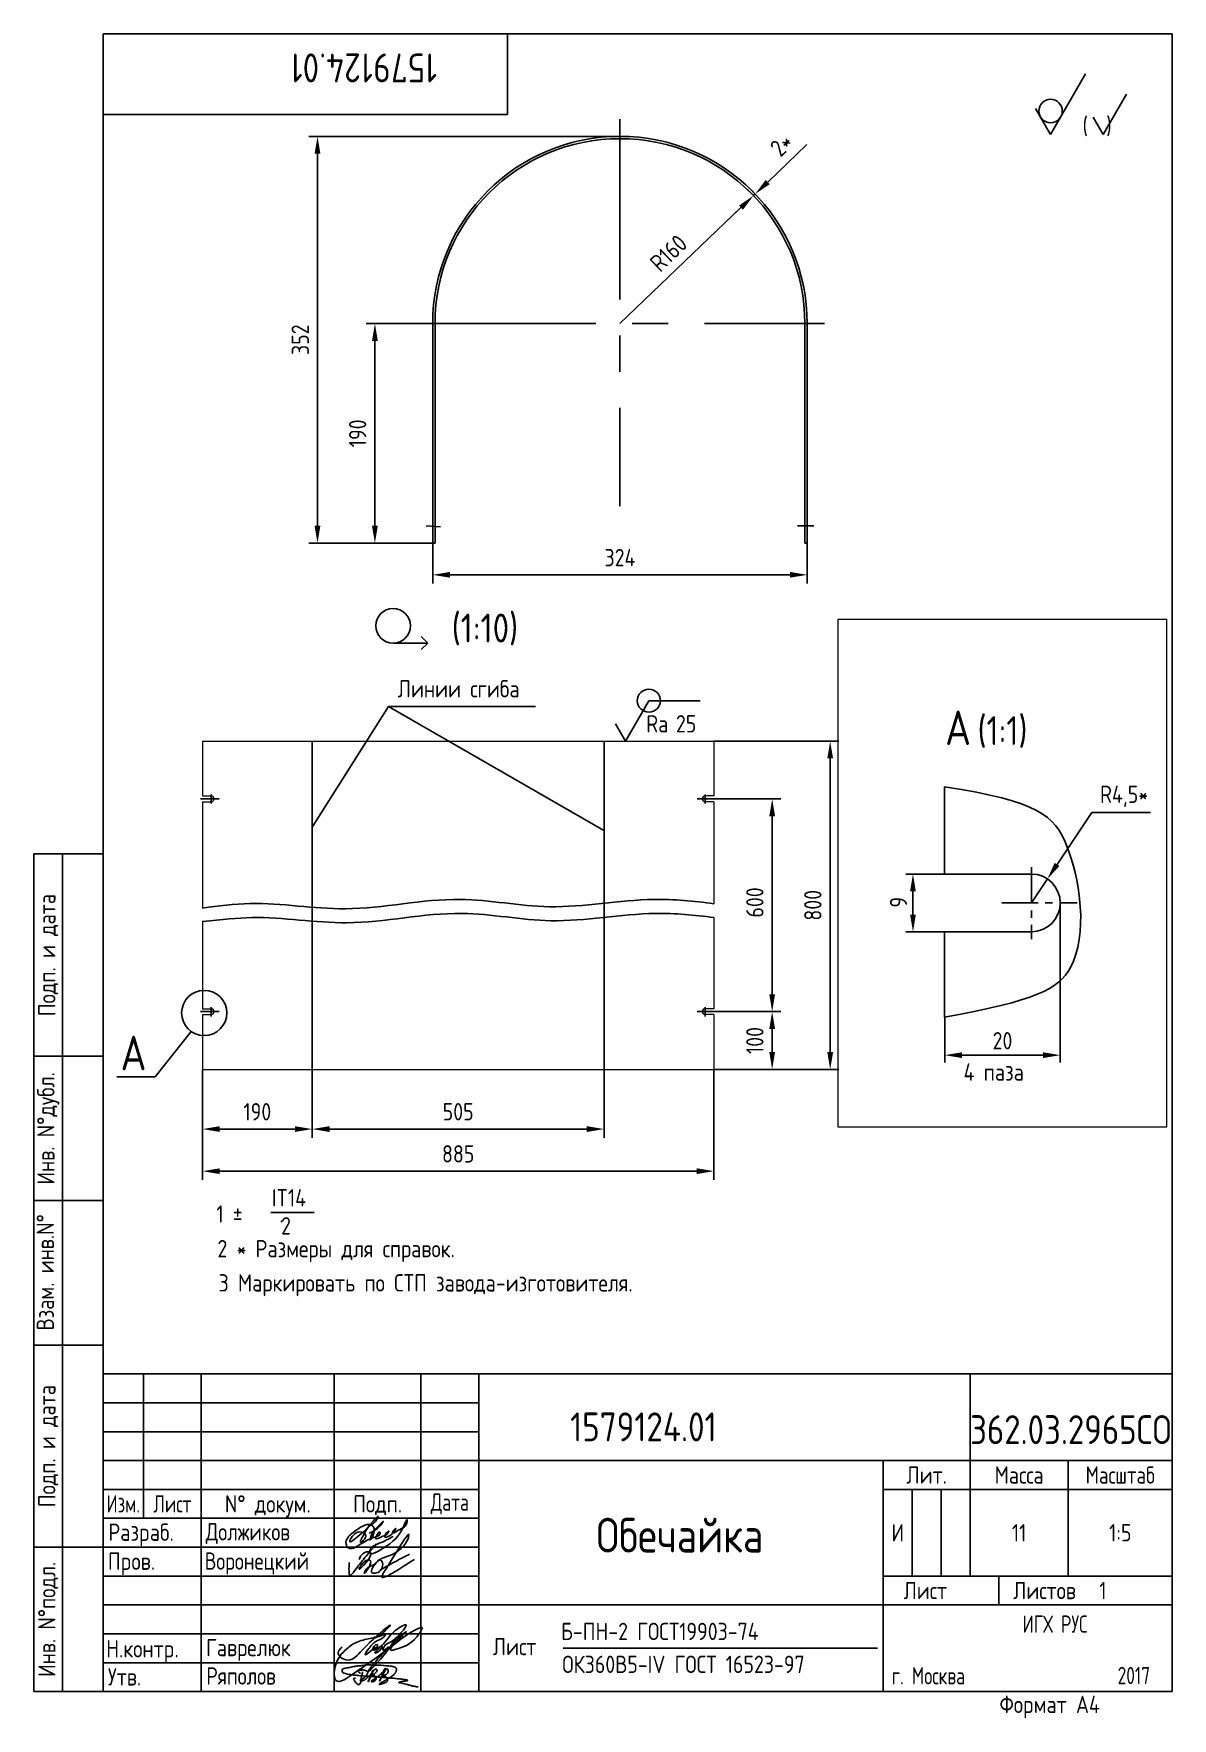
# Paper-space layout 'A4_protect' of a CAD drawing. Header units: millimetres. Extents: x 8 to 205, y 0 to 292.
# The model-space entities are those that its viewports show. They can reach past a viewport. Long polylines and large blocks are cut down to what shows.
import ezdxf
from ezdxf.enums import TextEntityAlignment as Align

# ---------------------------------------------------------------- set-up
doc = ezdxf.new("R2010")
doc.units = ezdxf.units.MM
doc.header["$LTSCALE"] = 5
for name, pattern in [('CENTER', [2, 1.25, -0.25, 0.25, -0.25]), ('CENTER2', [1.125, 0.75, -0.125, 0.125, -0.125]), ('HIDDEN', [9.525, 6.35, -3.175]), ('PHANTOM', [2.5, 1.25, -0.25, 0.25, -0.25, 0.25, -0.25])]:
    doc.linetypes.add(name, pattern=pattern)
doc.layers.add('AM_VIEWS', color=1, linetype='Continuous', lineweight=25, plot=False)
for name, color, linetype in [('Bord', 1, 'Continuous'), ('CEN', 5, 'CENTER'), ('Cont', 6, 'Continuous'), ('DIM', 7, 'Continuous'), ('Hide', 2, 'HIDDEN'), ('PHAN', 5, 'PHANTOM'), ('Text', 3, 'Continuous'), ('Textb', 6, 'Continuous'), ('VPORTI', 7, 'Continuous')]:
    doc.layers.add(name, color=color, linetype=linetype)
doc.layers.get('VPORTI').off()
doc.styles.add('Style1', font='romans.shx', dxfattribs={"width": 0.8})
doc.dimstyles.new('Copy of LIN_5', dxfattribs={"dimscale": 5, "dimtxt": 3, "dimasz": 3, "dimexe": 1.5, "dimexo": 0, "dimgap": 1.48, "dimtad": 1, "dimtoh": 1, "dimdec": 0, "dimzin": 12, "dimdsep": 46, "dimtxsty": 'Style1', "dimcen": 0, "dimclrt": 3, "dimadec": 0, "dimazin": 0, "dimtfac": 1, "dimtdec": 0, "dimtmove": 0, "dimatfit": 0, "dimfxl": 1, "dimtolj": 1, "dimtzin": 12, "dimarcsym": 0})
doc.dimstyles.new('Lin', dxfattribs={"dimtxt": 3, "dimasz": 3, "dimexe": 1.25, "dimexo": 0, "dimgap": 1, "dimtad": 1, "dimdec": 3, "dimtxsty": 'Style1', "dimcen": 2.5, "dimclrt": 3, "dimadec": 0, "dimazin": 0, "dimtfac": 1, "dimtdec": 3, "dimtmove": 0, "dimatfit": 3, "dimldrblk": 'DOT', "dimfxl": 1, "dimarcsym": 0})
doc.dimstyles.new('LIN10', dxfattribs={"dimscale": 10, "dimtxt": 3, "dimasz": 3, "dimexe": 1.5, "dimexo": 0, "dimgap": 1.5, "dimtad": 1, "dimdec": 0, "dimzin": 13, "dimdsep": 46, "dimtxsty": 'Style1', "dimcen": 0, "dimclrt": 3, "dimadec": 0, "dimazin": 0, "dimtfac": 1, "dimtdec": 0, "dimtmove": 0, "dimatfit": 3, "dimfxl": 1, "dimtolj": 1, "dimtzin": 13, "dimarcsym": 0})
doc.dimstyles.new('LIN_5', dxfattribs={"dimscale": 5, "dimtxt": 3, "dimasz": 3, "dimexe": 1.5, "dimexo": 0, "dimgap": 1.48, "dimtad": 1, "dimdec": 0, "dimzin": 12, "dimdsep": 46, "dimtxsty": 'Style1', "dimcen": 0, "dimclrt": 3, "dimadec": 0, "dimazin": 0, "dimtfac": 1, "dimtdec": 0, "dimtmove": 0, "dimatfit": 0, "dimfxl": 1, "dimtolj": 1, "dimtzin": 12, "dimarcsym": 0})

# ---------------------------------------------------------------- blocks, each defined once
blk = doc.blocks.new('sherISO_12')
at = {"layer": 'Cont'}
for q in [(-15, -6.96), (-23.66, -12.96)]:
    blk.add_line((-21.06, -17.46), q, dxfattribs=at)
blk.add_circle((-21.06, -13.39), 2.03, dxfattribs=at)
at = {"layer": 'Text'}
for q in [(-7.92, -10.46), (-13.69, -14.46)]:
    blk.add_line((-11.96, -17.46), q, dxfattribs=at)
at = {"layer": 'Text', "style": 'Style1', "width": 0.8}
blk.add_text('(  )', height=3, dxfattribs=at).set_placement((-15.53, -17.46))
blk = doc.blocks.new('A$C63F45750')
at = {"layer": 'Text'}
for points, knots in [([(3.17, 2.37), (3.12, 2.38), (3.04, 2.41), (2.94, 2.5), (2.85, 2.57), (2.79, 2.69), (2.87, 2.77), (2.99, 2.84), (3.16, 2.89), (3.36, 2.93), (3.6, 2.95), (3.82, 2.92), (4.05, 2.87), (4.25, 2.78), (4.45, 2.63), (4.46, 2.42), (4.38, 2.26), (4.28, 2.1), (4.17, 1.94), (4.03, 1.78), (3.89, 1.62), (3.75, 1.52), (3.63, 1.43), (3.49, 1.36), (3.35, 1.3), (3.24, 1.25), (3.16, 1.21), (3.12, 1.15), (3.19, 1.1), (3.27, 1.09), (3.4, 1.07), (3.55, 1.07), (3.72, 1.12), (3.92, 1.19), (4.1, 1.34), (4.26, 1.51), (4.44, 1.65), (4.59, 1.81), (4.74, 1.93), (4.84, 2.04), (4.93, 2.14), (5.07, 2.29), (5.19, 2.53), (5.28, 2.68), (5.35, 2.96), (5.23, 2.66), (5.2, 2.44), (5.04, 2.09), (4.95, 1.81), (4.86, 1.57), (4.75, 1.31), (4.67, 1.12), (4.46, 0.78), (4.62, 1.17), (4.71, 1.45), (4.88, 1.74), (5.01, 2), (5.08, 2.19), (5.19, 2.4), (5.32, 2.58), (5.4, 2.75), (5.52, 2.89), (5.65, 3.04), (5.85, 3.1), (6.02, 3.03), (6.08, 2.87), (6.03, 2.7), (5.9, 2.51), (5.7, 2.37), (5.55, 2.23), (5.4, 2.17), (5.31, 2.12), (5.12, 2.09), (5.35, 2.07), (5.48, 2), (5.64, 1.93), (5.75, 1.8), (5.85, 1.67), (5.89, 1.54), (5.89, 1.37), (5.8, 1.2), (5.63, 1.06), (5.41, 0.94), (5.23, 0.86), (5.02, 0.92), (5.13, 1.1), (5.28, 1.16), (5.44, 1.27), (5.61, 1.36), (5.74, 1.46), (5.86, 1.53), (5.95, 1.61), (6.05, 1.69), (6.15, 1.77), (6.28, 1.87), (6.46, 2.02), (6.65, 2.19), (6.83, 2.37), (6.98, 2.49), (7.11, 2.61), (7.2, 2.74), (7.32, 2.84), (7.42, 2.97), (7.48, 3.08), (7.48, 3.27), (7.34, 3.08), (7.28, 2.94), (7.18, 2.69), (7.1, 2.46), (7, 2.22), (6.93, 1.98), (6.83, 1.78), (6.73, 1.55), (6.67, 1.34), (6.6, 1.14), (6.56, 1.03), (6.39, 0.99), (6.62, 1.33), (6.75, 1.54), (6.93, 1.87), (7.05, 2.08), (7.18, 2.32), (7.33, 2.6), (7.47, 2.89), (7.6, 3.07), (7.79, 3.18), (7.95, 3.01), (8, 2.81), (7.99, 2.62), (7.94, 2.46), (7.83, 2.33), (7.69, 2.22), (7.53, 2.11), (7.37, 2.03), (7.21, 1.99), (7.11, 1.97), (6.89, 1.98), (7.07, 1.94), (7.15, 1.9), (7.27, 1.88), (7.39, 1.84), (7.52, 1.81), (7.62, 1.72), (7.7, 1.62), (7.78, 1.51), (7.83, 1.39), (7.87, 1.26), (7.88, 1.13), (7.86, 0.99), (7.75, 0.88), (7.6, 0.77), (7.4, 0.73), (7.19, 0.66), (6.97, 0.55), (6.71, 0.48), (6.57, 0.44), (6.42, 0.42), (6.52, 0.58), (6.61, 0.64), (6.81, 0.78), (7.06, 0.89), (7.33, 1.04), (7.55, 1.16), (7.7, 1.24), (7.84, 1.32), (7.99, 1.43), (8.21, 1.58), (8.48, 1.76), (8.74, 1.95), (8.97, 2.12), (9.1, 2.29), (9.23, 2.44), (9.3, 2.6), (9.37, 2.74), (9.42, 2.92), (9.45, 3.13), (9.21, 3.48), (8.67, 3.59), (8.09, 3.63), (7.57, 3.66), (7.06, 3.74), (6.57, 3.75), (6.09, 3.74), (5.67, 3.78), (5.28, 3.78), (4.96, 3.81), (4.65, 3.83), (4.31, 3.82), (3.97, 3.79), (3.61, 3.74), (3.22, 3.67), (2.86, 3.66), (2.53, 3.61), (2.18, 3.52), (1.78, 3.54), (1.38, 3.37), (0.96, 3.35), (0.58, 3.24), (0.25, 3.19), (0.03, 3.06), (-0.03, 2.83), (0.02, 2.6), (0.26, 2.38), (0.59, 2.33), (1, 2.2), (1.48, 2.15), (1.93, 2.05), (2.35, 2.02), (2.72, 2.01), (3.11, 1.94), (3.68, 1.94), (4.25, 1.83), (4.91, 1.87), (5.53, 1.76), (6.13, 1.72), (6.73, 1.71), (7.32, 1.62), (7.99, 1.55), (8.64, 1.54), (9.16, 1.46), (9.61, 1.42), (10.03, 1.4), (10.41, 1.32), (10.73, 1.29), (11.01, 1.24), (11.18, 1.23), (11.42, 1.14), (11.18, 1.06), (11.01, 1.03), (10.71, 0.98), (10.37, 0.92), (10.1, 0.91), (9.65, 0.75), (10.22, 0.67), (10.54, 0.59), (11.08, 0.47), (11.61, 0.35), (12.17, 0.15), (12.64, 0.08), (12.98, 0.03), (13.11, 0.01), (13.18, 0)], [0, 0, 0, 0, 0.153866, 0.270441, 0.388867, 0.510533, 0.592156, 0.71333, 0.90842, 1.11344, 1.349254, 1.61246, 1.782219, 2.047249, 2.291879, 2.451528, 2.651081, 2.806158, 3.017979, 3.227348, 3.462381, 3.633009, 3.75766, 3.920516, 4.080796, 4.214529, 4.291786, 4.349969, 4.397594, 4.50822, 4.594826, 4.799244, 4.954392, 5.128468, 5.437537, 5.632649, 5.842485, 6.094987, 6.293219, 6.410959, 6.551192, 6.687808, 7.022147, 7.294342, 7.425356, 7.52079, 7.946481, 8.313051, 8.59833, 8.833695, 9.090496, 9.427695, 9.601191, 9.883219, 10.093306, 10.673943, 10.798776, 10.974628, 11.287247, 11.486184, 11.648652, 11.848902, 12.027194, 12.25348, 12.40059, 12.537783, 12.716293, 12.91523, 13.208551, 13.438489, 13.549668, 13.67779, 13.77127, 13.930001, 14.029091, 14.272112, 14.434836, 14.547084, 14.739051, 14.830983, 15.061241, 15.268922, 15.500489, 15.788979, 15.879568, 16.024283, 16.221854, 16.418714, 16.593102, 16.783247, 16.91018, 17.018213, 17.135263, 17.278205, 17.430482, 17.620087, 17.979626, 18.191789, 18.388716, 18.565718, 18.714854, 18.857929, 19.039974, 19.171375, 19.283034, 19.400085, 19.618058, 19.882245, 20.150781, 20.377854, 20.649532, 20.89723, 21.042543, 21.40016, 21.557817, 21.667145, 21.752781, 21.926256, 22.412297, 22.813145, 22.961412, 23.171289, 23.607257, 23.940428, 24.110007, 24.291214, 24.48084, 24.697609, 24.904078, 25.034245, 25.218018, 25.407651, 25.573473, 25.787447, 25.930292, 26.051316, 26.18846, 26.285312, 26.406799, 26.52425, 26.630463, 26.793722, 26.898606, 27.029313, 27.171012, 27.314101, 27.419918, 27.580557, 27.709367, 27.829268, 28.024364, 28.266961, 28.41242, 28.705761, 28.989137, 29.187748, 29.233768, 29.332802, 29.529535, 29.667094, 30.039923, 30.332117, 30.61061, 30.769982, 30.856778, 31.109923, 31.313488, 31.656425, 32.066331, 32.296628, 32.49714, 32.710276, 32.891468, 33.014834, 33.177747, 33.444503, 33.618009, 34.409008, 34.914636, 35.419802, 35.95397, 36.458179, 36.88069, 37.388403, 37.738353, 38.034261, 38.353468, 38.693154, 39.037638, 39.391136, 39.787481, 40.203773, 40.488977, 40.784975, 41.26625, 41.668005, 42.070065, 42.499388, 42.869834, 43.079573, 43.213439, 43.554591, 43.717296, 44.153724, 44.506336, 45.019111, 45.587859, 45.90191, 46.270392, 46.703958, 47.093115, 47.952647, 48.44014, 49.079253, 49.808223, 50.268654, 50.851051, 51.604831, 52.298429, 52.776925, 53.1907, 53.661988, 54.042386, 54.348524, 54.616841, 54.853814, 54.983777, 55.126096, 55.333328, 55.613101, 56.008732, 56.315809, 56.59982, 56.87931, 57.399251, 57.889617, 58.432507, 59.066698, 59.660314, 59.862668, 60.07277, 60.07277, 60.07277, 60.07277]), ([(2.31, 1.53), (2.26, 1.52), (2.17, 1.51), (2.06, 1.48), (1.93, 1.38), (2.07, 1.25), (2.14, 1.11), (2.26, 0.93), (2.39, 0.72), (2.57, 0.54), (2.71, 0.44), (2.86, 0.4), (3.02, 0.43), (3.14, 0.54), (3.21, 0.79), (3.25, 1.07), (3.31, 1.4), (3.35, 1.67), (3.38, 1.92), (3.47, 2.19), (3.5, 2.43), (3.54, 2.59), (3.56, 2.64)], [0, 0, 0, 0, 0.15847, 0.269731, 0.363591, 0.555514, 0.688037, 0.848606, 1.204359, 1.433632, 1.58673, 1.729549, 1.880686, 2.057874, 2.19169, 2.63505, 2.928153, 3.184121, 3.441863, 3.696117, 4.025873, 4.178055, 4.178055, 4.178055, 4.178055])]:
    blk.add_open_spline(points, degree=3, knots=knots, dxfattribs=at)
blk = doc.blocks.new('*D5')
at = {"layer": 'Defpoints', "color": 0, "transparency": 16777216}
for p in [(6538.08, 121.27), (6588.08, 121.27), (6590.08, -68.8)]:
    blk.add_point(p, dxfattribs=at)
at = {"layer": 'DIM', "color": 0, "lineweight": -2, "transparency": 16777216}
for p, q in [((6588.08, 121.27), (6530.58, 121.27)), ((6538.08, -53.8), (6538.08, 106.27)), ((6590.08, -68.8), (6530.58, -68.8))]:
    blk.add_line(p, q, dxfattribs=at)
at = {"layer": 'DIM', "color": 0, "transparency": 16777216}
for points in [[(6535.58, 106.27), (6540.58, 106.27), (6538.08, 121.27)], [(6535.58, -53.8), (6540.58, -53.8), (6538.08, -68.8)]]:
    blk.add_solid(points, dxfattribs=at)
at = {"layer": 'DIM', "color": 3, "transparency": 16777216, "insert": (6523.18, 26.24), "char_height": 15, "attachment_point": 5, "rotation": 90, "style": 'Style1'}
blk.add_mtext('\\A1;190', dxfattribs=at)
blk = doc.blocks.new('*D6')
at = {"layer": 'Defpoints', "color": 0, "transparency": 16777216}
for p in [(6588.08, -68.8), (6912.08, -68.8), (6912.08, -96.24)]:
    blk.add_point(p, dxfattribs=at)
at = {"layer": 'DIM', "color": 0, "lineweight": -2, "transparency": 16777216}
for p, q in [((6588.08, -68.8), (6588.08, -103.74)), ((6912.08, -68.8), (6912.08, -103.74)), ((6603.08, -96.24), (6897.08, -96.24))]:
    blk.add_line(p, q, dxfattribs=at)
at = {"layer": 'DIM', "color": 0, "transparency": 16777216}
for points in [[(6603.08, -93.74), (6603.08, -98.74), (6588.08, -96.24)], [(6897.08, -93.74), (6897.08, -98.74), (6912.08, -96.24)]]:
    blk.add_solid(points, dxfattribs=at)
at = {"layer": 'DIM', "color": 3, "transparency": 16777216, "insert": (6750.08, -81.34), "char_height": 15, "attachment_point": 5, "style": 'Style1'}
blk.add_mtext('\\A1;324', dxfattribs=at)
blk = doc.blocks.new('*D7')
at = {"layer": 'Defpoints', "color": 0, "transparency": 16777216}
for p in [(6488.41, 283.27), (6750.08, 283.27), (6590.08, -68.8)]:
    blk.add_point(p, dxfattribs=at)
at = {"layer": 'DIM', "color": 0, "lineweight": -2, "transparency": 16777216}
for p, q in [((6750.08, 283.27), (6480.91, 283.27)), ((6488.41, -53.8), (6488.41, 268.27)), ((6590.08, -68.8), (6480.91, -68.8))]:
    blk.add_line(p, q, dxfattribs=at)
at = {"layer": 'DIM', "color": 0, "transparency": 16777216}
for points in [[(6485.91, 268.27), (6490.91, 268.27), (6488.41, 283.27)], [(6485.91, -53.8), (6490.91, -53.8), (6488.41, -68.8)]]:
    blk.add_solid(points, dxfattribs=at)
at = {"layer": 'DIM', "color": 3, "transparency": 16777216, "insert": (6473.51, 107.24), "char_height": 15, "attachment_point": 5, "rotation": 90, "style": 'Style1'}
blk.add_mtext('\\A1;352', dxfattribs=at)
blk = doc.blocks.new('*D8')
at = {"layer": 'Defpoints', "color": 0, "transparency": 16777216}
for p in [(6867.06, 233.34), (6867.06, 233.34), (6865.61, 231.96)]:
    blk.add_point(p, dxfattribs=at)
at = {"layer": 'DIM', "color": 0, "lineweight": -2, "transparency": 16777216}
for p, q in [((6877.89, 243.72), (6911.78, 276.19)), ((6865.61, 231.96), (6860.42, 237.37)), ((6867.06, 233.34), (6861.87, 238.76)), ((6865.61, 231.96), (6867.06, 233.34)), ((6854.78, 221.58), (6843.95, 211.2))]:
    blk.add_line(p, q, dxfattribs=at)
at = {"layer": 'DIM', "color": 0, "transparency": 16777216}
for points in [[(6876.16, 245.52), (6879.62, 241.91), (6867.06, 233.34)], [(6853.05, 223.39), (6856.51, 219.77), (6865.61, 231.96)]]:
    blk.add_solid(points, dxfattribs=at)
at = {"layer": 'DIM', "color": 3, "transparency": 16777216, "insert": (6889.94, 275.9), "char_height": 15, "attachment_point": 5, "rotation": 43.7726, "style": 'Style1'}
blk.add_mtext('\\A1;2*', dxfattribs=at)
blk = doc.blocks.new('*D9')
at = {"layer": 'Defpoints', "color": 0, "transparency": 16777216}
for p in [(6865.61, 231.96), (6750.08, 121.27)]:
    blk.add_point(p, dxfattribs=at)
at = {"layer": 'DIM', "color": 0, "lineweight": -2, "transparency": 16777216}
blk.add_line((6750.08, 121.27), (6854.78, 221.58), dxfattribs=at)
at = {"layer": 'DIM', "color": 0, "transparency": 16777216}
blk.add_solid([(6853.05, 223.39), (6856.51, 219.77), (6865.61, 231.96)], dxfattribs=at)
at = {"layer": 'DIM', "color": 3, "transparency": 16777216, "insert": (6792.12, 182.18), "char_height": 15, "attachment_point": 5, "rotation": 43.7726, "style": 'Style1'}
blk.add_mtext('\\A1;R160', dxfattribs=at)
blk = doc.blocks.new('*D10')
at = {"layer": 'Defpoints', "color": 0, "transparency": 16777216}
for p in [(6228.37, -1429.02), (6418.37, -1429.02), (6418.37, -1532.33)]:
    blk.add_point(p, dxfattribs=at)
at = {"layer": 'DIM', "color": 0, "lineweight": -2, "transparency": 16777216}
for p, q in [((6228.37, -1429.02), (6228.37, -1547.33)), ((6418.37, -1429.02), (6418.37, -1547.33)), ((6258.37, -1532.33), (6388.37, -1532.33))]:
    blk.add_line(p, q, dxfattribs=at)
at = {"layer": 'DIM', "color": 0, "transparency": 16777216}
for points in [[(6258.37, -1527.33), (6258.37, -1537.33), (6228.37, -1532.33)], [(6388.37, -1527.33), (6388.37, -1537.33), (6418.37, -1532.33)]]:
    blk.add_solid(points, dxfattribs=at)
at = {"layer": 'DIM', "color": 3, "transparency": 16777216, "insert": (6323.37, -1502.33), "char_height": 30, "attachment_point": 5, "style": 'Style1'}
blk.add_mtext('\\A1;190', dxfattribs=at)
blk = doc.blocks.new('*D11')
at = {"layer": 'Defpoints', "color": 0, "transparency": 16777216}
for p in [(6418.37, -1429.02), (6923.37, -1429.02), (6923.37, -1532.33)]:
    blk.add_point(p, dxfattribs=at)
at = {"layer": 'DIM', "color": 0, "lineweight": -2, "transparency": 16777216}
for p, q in [((6418.37, -1429.02), (6418.37, -1547.33)), ((6923.37, -1429.02), (6923.37, -1547.33)), ((6448.37, -1532.33), (6893.37, -1532.33))]:
    blk.add_line(p, q, dxfattribs=at)
at = {"layer": 'DIM', "color": 0, "transparency": 16777216}
for points in [[(6448.37, -1527.33), (6448.37, -1537.33), (6418.37, -1532.33)], [(6893.37, -1527.33), (6893.37, -1537.33), (6923.37, -1532.33)]]:
    blk.add_solid(points, dxfattribs=at)
at = {"layer": 'DIM', "color": 3, "transparency": 16777216, "insert": (6670.87, -1502.33), "char_height": 30, "attachment_point": 5, "style": 'Style1'}
blk.add_mtext('\\A1;505', dxfattribs=at)
blk = doc.blocks.new('*D12')
at = {"layer": 'Defpoints', "color": 0, "transparency": 16777216}
for p in [(6228.37, -1429.02), (7113.37, -1429.02), (7113.37, -1605.21)]:
    blk.add_point(p, dxfattribs=at)
at = {"layer": 'DIM', "color": 0, "lineweight": -2, "transparency": 16777216}
for p, q in [((6228.37, -1429.02), (6228.37, -1620.21)), ((7113.37, -1429.02), (7113.37, -1620.21)), ((6258.37, -1605.21), (7083.37, -1605.21))]:
    blk.add_line(p, q, dxfattribs=at)
at = {"layer": 'DIM', "color": 0, "transparency": 16777216}
for points in [[(6258.37, -1600.21), (6258.37, -1610.21), (6228.37, -1605.21)], [(7083.37, -1600.21), (7083.37, -1610.21), (7113.37, -1605.21)]]:
    blk.add_solid(points, dxfattribs=at)
at = {"layer": 'DIM', "color": 3, "transparency": 16777216, "insert": (6670.87, -1575.21), "char_height": 30, "attachment_point": 5, "style": 'Style1'}
blk.add_mtext('\\A1;885', dxfattribs=at)
blk = doc.blocks.new('*D13')
at = {"layer": 'Defpoints', "color": 0, "transparency": 16777216}
for p in [(7098.37, -960.74), (7214.14, -960.74), (7214.14, -1329.02)]:
    blk.add_point(p, dxfattribs=at)
at = {"layer": 'DIM', "color": 0, "lineweight": -2, "transparency": 16777216}
for p, q in [((7098.37, -960.74), (7229.14, -960.74)), ((7214.14, -1299.02), (7214.14, -990.74)), ((7214.14, -1329.02), (7199.14, -1329.02))]:
    blk.add_line(p, q, dxfattribs=at)
at = {"layer": 'DIM', "color": 0, "transparency": 16777216}
for points in [[(7209.14, -990.74), (7219.14, -990.74), (7214.14, -960.74)], [(7209.14, -1299.02), (7219.14, -1299.02), (7214.14, -1329.02)]]:
    blk.add_solid(points, dxfattribs=at)
at = {"layer": 'DIM', "color": 3, "transparency": 16777216, "insert": (7184.14, -1140.01), "char_height": 30, "attachment_point": 5, "rotation": 90, "style": 'Style1'}
blk.add_mtext('\\A1;600', dxfattribs=at)
blk = doc.blocks.new('*D14')
at = {"layer": 'Defpoints', "color": 0, "transparency": 16777216}
for p in [(7098.37, -1329.02), (7214.14, -1329.02), (7113.37, -1429.02)]:
    blk.add_point(p, dxfattribs=at)
at = {"layer": 'DIM', "color": 0, "lineweight": -2, "transparency": 16777216}
for p, q in [((7098.37, -1329.02), (7229.14, -1329.02)), ((7214.14, -1399.02), (7214.14, -1359.02)), ((7113.37, -1429.02), (7229.14, -1429.02))]:
    blk.add_line(p, q, dxfattribs=at)
at = {"layer": 'DIM', "color": 0, "transparency": 16777216}
for points in [[(7209.14, -1359.02), (7219.14, -1359.02), (7214.14, -1329.02)], [(7209.14, -1399.02), (7219.14, -1399.02), (7214.14, -1429.02)]]:
    blk.add_solid(points, dxfattribs=at)
at = {"layer": 'DIM', "color": 3, "transparency": 16777216, "insert": (7184.14, -1379.02), "char_height": 30, "attachment_point": 5, "rotation": 90, "style": 'Style1'}
blk.add_mtext('\\A1;100', dxfattribs=at)
blk = doc.blocks.new('*D15')
at = {"layer": 'Defpoints', "color": 0, "transparency": 16777216}
for p in [(7113.37, -860.74), (7314.52, -860.74), (7113.37, -1429.02)]:
    blk.add_point(p, dxfattribs=at)
at = {"layer": 'DIM', "color": 0, "lineweight": -2, "transparency": 16777216}
for p, q in [((7113.37, -860.74), (7329.52, -860.74)), ((7314.52, -1399.02), (7314.52, -890.74)), ((7113.37, -1429.02), (7329.52, -1429.02))]:
    blk.add_line(p, q, dxfattribs=at)
at = {"layer": 'DIM', "color": 0, "transparency": 16777216}
for points in [[(7309.52, -890.74), (7319.52, -890.74), (7314.52, -860.74)], [(7309.52, -1399.02), (7319.52, -1399.02), (7314.52, -1429.02)]]:
    blk.add_solid(points, dxfattribs=at)
at = {"layer": 'DIM', "color": 3, "transparency": 16777216, "insert": (7284.52, -1144.88), "char_height": 30, "attachment_point": 5, "rotation": 90, "style": 'Style1'}
blk.add_mtext('\\A1;800', dxfattribs=at)
blk = doc.blocks.new('ZNAK01')
at = {"layer": 'Textb', "style": 'Style1', "width": 0.8}
blk.add_attdef('А', text='', height=6, dxfattribs=at).set_placement((3.951, -0.02), align=Align.RIGHT)
blk.add_attdef('SC(1)', (5.072, -0.02), '', height=5, dxfattribs=at)
blk = doc.blocks.new('*D18')
at = {"layer": 'Defpoints', "color": 0, "transparency": 16777216}
for p in [(6646.02, -1961.33), (6640.53, -1971.33), (6646.02, -1971.33)]:
    blk.add_point(p, dxfattribs=at)
at = {"layer": 'DIM', "color": 0, "lineweight": -2, "transparency": 16777216}
for p, q in [((6646.02, -1961.33), (6639.28, -1961.33)), ((6640.53, -1964.33), (6640.53, -1968.33)), ((6646.02, -1971.33), (6639.28, -1971.33))]:
    blk.add_line(p, q, dxfattribs=at)
at = {"layer": 'DIM', "color": 0, "transparency": 16777216}
for points in [[(6640.03, -1964.33), (6641.03, -1964.33), (6640.53, -1961.33)], [(6640.03, -1968.33), (6641.03, -1968.33), (6640.53, -1971.33)]]:
    blk.add_solid(points, dxfattribs=at)
at = {"layer": 'DIM', "color": 3, "transparency": 16777216, "insert": (6638.03, -1966.21), "char_height": 3, "attachment_point": 5, "rotation": 90, "style": 'Style1'}
blk.add_mtext('9', dxfattribs=at)
blk = doc.blocks.new('_Dot')
at = {"color": 0, "linetype": 'ByBlock', "lineweight": -2}
blk.add_line((-0.5, 0), (-1, 0), dxfattribs=at)
at = {"color": 0, "linetype": 'ByBlock', "const_width": 0.5}
blk.add_lwpolyline([(-0.25, 0, 1), (0.25, 0, 1)], format="xyb", close=True, dxfattribs=at)
blk = doc.blocks.new('*D17')
at = {"layer": 'Defpoints', "color": 0, "transparency": 16777216}
for p in [(6666.02, -1966.33), (6646.02, -1986.08), (6646.02, -1992.68)]:
    blk.add_point(p, dxfattribs=at)
at = {"layer": 'DIM', "color": 0, "lineweight": -2, "transparency": 16777216}
for p, q in [((6666.02, -1966.33), (6666.02, -1993.93)), ((6646.02, -1986.08), (6646.02, -1993.93)), ((6663.02, -1992.68), (6649.02, -1992.68))]:
    blk.add_line(p, q, dxfattribs=at)
at = {"layer": 'DIM', "color": 0, "transparency": 16777216}
for points in [[(6649.02, -1992.18), (6649.02, -1993.18), (6646.02, -1992.68)], [(6663.02, -1992.18), (6663.02, -1993.18), (6666.02, -1992.68)]]:
    blk.add_solid(points, dxfattribs=at)
at = {"layer": 'DIM', "color": 3, "transparency": 16777216, "insert": (6656.02, -1990.18), "char_height": 3, "attachment_point": 5, "style": 'Style1'}
blk.add_mtext('20', dxfattribs=at)
blk = doc.blocks.new('*D16')
at = {"layer": 'Defpoints', "color": 0, "transparency": 16777216}
for p in [(6663.79, -1962.17), (6661.02, -1966.33)]:
    blk.add_point(p, dxfattribs=at)
at = {"layer": 'DIM', "color": 0, "lineweight": -2, "transparency": 16777216}
for p, q in [((6671.49, -1950.66), (6665.46, -1959.68)), ((6681.63, -1950.66), (6671.49, -1950.66)), ((6661.02, -1966.33), (6663.79, -1962.17))]:
    blk.add_line(p, q, dxfattribs=at)
at = {"layer": 'DIM', "color": 0, "transparency": 16777216}
blk.add_solid([(6665.05, -1959.4), (6665.88, -1959.95), (6663.79, -1962.17)], dxfattribs=at)
at = {"layer": 'DIM', "color": 3, "transparency": 16777216, "insert": (6677.06, -1947.87), "char_height": 3, "attachment_point": 5, "style": 'Style1'}
blk.add_mtext('R4,5*', dxfattribs=at)
blk = doc.blocks.new('A$C6CF913E7')
at = {"layer": 'Text'}
blk.add_circle((0, 0), 2, dxfattribs=at)
blk = doc.blocks.new('sherISO_07')
at = {"layer": 'Text'}
blk.add_line((4.041, 7), (12.927, 7), dxfattribs=at)
blk.add_lwpolyline([(-1.732, 3), (0, 0), (4.041, 7)], dxfattribs=at)
blk.add_blockref('A$C6CF913E7', (4.041, 7))
at = {"layer": 'Text', "style": 'Style1', "width": 0.8}
blk.add_text('Ra', height=3, dxfattribs=at).set_placement((3.584, 1.5))
blk.add_attdef('25', (8.727, 1.5), '', height=3, dxfattribs=at)

msp = doc.modelspace()

# ---------------------------------------------------------------- linework, layer by layer
at = {"layer": 'Bord'}
for points, knots in [([(6228.3699, -1149.7063), (6255.8751, -1145.9628), (6338.0938, -1135.6109), (6487.3081, -1163.9661), (6659.5475, -1121.2752), (6837.3315, -1159.2363), (6983.9305, -1128.4528), (7078.7276, -1137.5722), (7113.3699, -1142.2869)], [8.79921943, 8.79921943, 8.79921943, 8.79921943, 91.76823964, 256.76468688, 456.19514471, 610.71275185, 792.01696663, 896.50810163, 896.50810163, 896.50810163, 896.50810163]), ([(6228.3699, -1173.0402), (6263.1128, -1169.6632), (6343.0812, -1160.2941), (6490.0189, -1188.2167), (6662.2583, -1145.5258), (6840.0422, -1183.4869), (6985.7338, -1152.8939), (7079.6303, -1161.6515), (7113.3699, -1166.1715)], [15.62508109, 15.62508109, 15.62508109, 15.62508109, 91.76823964, 256.76468688, 456.19514471, 610.71275185, 792.01696663, 893.78265554, 893.78265554, 893.78265554, 893.78265554]), ([(6646.0166, -1946.2345), (6662.2751, -1948.727), (6668.3966, -1954.3384), (6671.7472, -1978.2115), (6661.7438, -1983.2776), (6646.0166, -1986.0765)], [15.90141349, 15.90141349, 15.90141349, 15.90141349, 49.88027059, 91.10597382, 118.43563951, 118.43563951, 118.43563951, 118.43563951])]:
    msp.add_open_spline(points, degree=3, knots=knots, dxfattribs=at)
at = {"layer": 'CEN'}
for p, q in [((6750.0763, 298.2695), (6750.0763, -36.7254)), ((6573.0763, 121.2695), (6927.0763, 121.2695)), ((6243.3699, -952.9269), (6243.3699, -968.9269)), ((7098.3699, -952.9269), (7098.3699, -968.9269)), ((6257.368, -960.7404), (6224.7551, -960.7404)), ((7084.3718, -960.7404), (7116.9847, -960.7404)), ((6243.3699, -1321.2059), (6243.3699, -1337.2059)), ((7098.3699, -1321.2059), (7098.3699, -1337.2059)), ((6257.368, -1329.0194), (6224.7551, -1329.0194)), ((7084.3718, -1329.0194), (7116.9847, -1329.0194)), ((6661.0166, -1960.1405), (6661.0166, -1972.6127)), ((6655.9162, -1966.3265), (6668.9239, -1966.3265))]:
    msp.add_line(p, q, dxfattribs=at)
at = {"layer": 'Cont', "lineweight": -3}
msp.add_line((6588.0763, 121.2695), (6588.0763, -68.7982), dxfattribs=at)
at = {"layer": 'Cont'}
for p, q in [((6590.0763, 121.2695), (6590.0763, -68.7982)), ((6910.0763, 121.2695), (6910.0763, -68.7982)), ((6912.0763, 121.2695), (6912.0763, -68.7982)), ((6588.0763, 11.2018), (6588.0763, -68.7982)), ((6912.0763, 11.2018), (6912.0763, -68.7982)), ((6588.0763, -68.7982), (6590.0763, -68.7982)), ((6590.0763, -68.7982), (6588.0763, -68.7982)), ((6590.0763, -68.7982), (6588.0763, -68.7982)), ((6910.0763, -68.7982), (6912.0763, -68.7982)), ((6910.0763, -68.7982), (6912.0763, -68.7982)), ((6912.0763, -68.7982), (6910.0763, -68.7982)), ((6618.3321, -691.0705), (6607.0184, -679.7568)), ((6558.1821, -691.0705), (6618.3321, -691.0705)), ((6618.3321, -691.0705), (6607.0184, -702.3842)), ((6646.0166, -1946.2345), (6646.0166, -1961.3265)), ((6646.0166, -1961.3265), (6661.0166, -1961.3265)), ((6646.0166, -1971.3265), (6646.0166, -1986.0765)), ((6646.0166, -1971.3265), (6661.0166, -1971.3265))]:
    msp.add_line(p, q, dxfattribs=at)
at = {"layer": 'Cont', "color": 5, "linetype": 'CENTER2'}
for p, q in [((6594.9195, -54.6517), (6582.326, -53.7982)), ((6903.7825, -53.7982), (6917.8265, -53.7982))]:
    msp.add_line(p, q, dxfattribs=at)
at = {"layer": 'Cont', "lineweight": 20}
for p, q in [((6228.3699, -860.7404), (6228.3699, -955.7404)), ((6228.3699, -860.7404), (7113.3699, -860.7404)), ((7113.3699, -860.7404), (7113.3699, -955.7404)), ((6228.3699, -955.7404), (6243.3699, -955.7404)), ((7113.3699, -955.7404), (7098.3699, -955.7404)), ((6228.3699, -965.7404), (6243.3699, -965.7404)), ((6228.3699, -965.7404), (6228.3699, -1032.7399)), ((7113.3699, -965.7404), (7098.3699, -965.7404)), ((7113.3699, -965.7404), (7113.3699, -1025.3205)), ((7113.3699, -988.897), (7113.3699, -1142.2869)), ((6228.3699, -995.3385), (6228.3699, -1149.7063)), ((7113.3699, -1166.1715), (7113.3699, -1324.0194)), ((6228.3699, -1173.0402), (6228.3699, -1324.0194)), ((7113.3699, -1253.8963), (7113.3699, -1291.1782)), ((6228.3699, -1260.765), (6228.3699, -1298.5976)), ((6228.3699, -1324.0194), (6243.3699, -1324.0194)), ((7113.3699, -1324.0194), (7098.3699, -1324.0194)), ((6228.3699, -1334.0194), (6243.3699, -1334.0194)), ((6228.3699, -1334.0194), (6228.3699, -1429.0194)), ((6228.3699, -1334.0194), (6228.3699, -1429.0194)), ((7113.3699, -1334.0194), (7098.3699, -1334.0194)), ((7113.3699, -1334.0194), (7113.3699, -1429.0194)), ((7113.3699, -1334.0194), (7113.3699, -1429.0194)), ((6228.3699, -1429.0194), (7113.3699, -1429.0194))]:
    msp.add_line(p, q, dxfattribs=at)
at = {"layer": 'Cont'}
msp.add_circle((6558.1821, -661.0705), 30, dxfattribs=at)
for centre, radius, start, end in [((6750.0763, 121.2695), 162, 0, 180), ((6750.0763, 121.2695), 160, 0, 180), ((6661.0166, -1966.3265), 5, 270, 90)]:
    msp.add_arc(centre, radius, start, end, dxfattribs=at)
at = {"layer": 'Cont', "lineweight": 20}
for centre, start, end in [((6243.3699, -960.7404), 270, 90), ((7098.3699, -960.7404), 90, 270), ((6243.3699, -1329.0194), 270, 90), ((7098.3699, -1329.0194), 90, 270)]:
    msp.add_arc(centre, 5, start, end, dxfattribs=at)
at = {"layer": 'DIM'}
for p, q in [((6550.0869, -800.8355), (6418.3387, -1009.5624)), ((6923.7965, -1015.926), (6550.0869, -800.8355)), ((6550.0869, -800.8355), (6804.5197, -800.8355)), ((6146.4679, -1442.0319), (6208.6315, -1363.1366)), ((6080.3902, -1442.0319), (6146.4679, -1442.0319))]:
    msp.add_line(p, q, dxfattribs=at)
msp.add_circle((6231.4206, -1331.3355), 39.1235, dxfattribs=at)
at = {"layer": 'PHAN'}
for p, q in [((6418.3699, -860.7404), (6418.3699, -1429.0194)), ((6923.3699, -860.7404), (6923.3699, -1429.0194))]:
    msp.add_line(p, q, dxfattribs=at)

# ---------------------------------------------------------------- block references
at = {"layer": 'DIM'}
ref = msp.add_blockref('ZNAK01', (6608.9338, -689.8395), dxfattribs=dict(at, xscale=10, yscale=10, zscale=10))
ref.add_attrib('SC(1)', '(1:10)', (6659.6571, -690.0376), dxfattribs={"layer": 'Textb', "height": 50, "style": 'Style1', "width": 0.8})
at = {"layer": 'DIM', "xscale": 10, "yscale": 10, "zscale": 10}
msp.add_blockref('sherISO_07', (6960.3627, -860.7404), dxfattribs=at).add_auto_attribs({'25': '25'})
at = {"layer": 'DIM'}
ref = msp.add_blockref('ZNAK01', (6092.1124, -1430.4279), dxfattribs=dict(at, xscale=10, yscale=10, zscale=10))
ref.add_attrib('А', 'А', dxfattribs={"layer": 'Textb', "height": 60, "style": 'Style1', "width": 0.8}).set_placement((6131.6178, -1430.626), align=Align.RIGHT)
at = {"layer": 'Hide'}
msp.add_blockref('ZNAK01', (6646.634, -1938.978), dxfattribs=at).add_auto_attribs({'А': 'А', 'SC(1)': '(1:1)'})

# ---------------------------------------------------------------- texts
at = {"layer": 'Text', "lineweight": -3, "style": 'Style1', "width": 0.8}
msp.add_text('Линии сгиба', height=30, dxfattribs=at).set_placement((6566.2721, -785.096))
at = {"layer": 'Text', "style": 'Style1', "width": 0.8}
msp.add_text('4 паза', height=3, dxfattribs=at).set_placement((6649.2976, -1997.101))

# ---------------------------------------------------------------- dimensions: what is measured, and where the dimension line sits
at = {"layer": 'DIM'}
dim = msp.add_aligned_dim(p1=(6865.6109, 231.9571), p2=(6867.055, 233.3407), distance=0, text='<>*', dimstyle='LIN_5', dxfattribs=at)
dim.commit()
dim.dimension.update_dxf_attribs({"geometry": '*D8', "text_midpoint": (6889.9428, 275.9028)})
for base, p1, p2, dimstyle, picture, middle in [((6488.4087, 283.2695), (6590.0763, -68.7982), (6750.0763, 283.2695), 'Copy of LIN_5', '*D7', (6473.5087, 107.2356)), ((6538.0763, 121.2695), (6590.0763, -68.7982), (6588.0763, 121.2695), 'LIN_5', '*D5', (6523.1763, 26.2356)), ((7214.1354, -1329.0194), (7113.3699, -1429.0194), (7098.3699, -1329.0194), 'LIN10', '*D14', (7184.1354, -1379.0194))]:
    dim = msp.add_linear_dim(base=base, p1=p1, p2=p2, angle=90, dimstyle=dimstyle, dxfattribs=at)
    dim.commit()
    dim.dimension.update_dxf_attribs({"geometry": picture, "text_midpoint": middle})
dim = msp.add_radius_dim(center=(6750.0763, 121.2695), mpoint=(6865.6109, 231.9571), dimstyle='LIN_5', dxfattribs=at)
dim.commit()
dim.dimension.update_dxf_attribs({"geometry": '*D9', "text_midpoint": (6792.1201, 182.184)})
for base, p1, p2, dimstyle, picture, middle in [((6912.0763, -96.2431), (6588.0763, -68.7982), (6912.0763, -68.7982), 'Copy of LIN_5', '*D6', (6750.0763, -81.3431)), ((6418.3699, -1532.3333), (6228.3699, -1429.0194), (6418.3699, -1429.0194), 'LIN10', '*D10', (6323.3699, -1502.3333)), ((7113.3699, -1605.2066), (6228.3699, -1429.0194), (7113.3699, -1429.0194), 'LIN10', '*D12', (6670.8699, -1575.2066)), ((6923.3699, -1532.3333), (6418.3699, -1429.0194), (6923.3699, -1429.0194), 'LIN10', '*D11', (6670.8699, -1502.3333)), ((6646.0166, -1992.6842), (6666.0166, -1966.3265), (6646.0166, -1986.0765), 'Lin', '*D17', (6656.0166, -1990.1842))]:
    dim = msp.add_linear_dim(base=base, p1=p1, p2=p2, dimstyle=dimstyle, dxfattribs=at)
    dim.commit()
    dim.dimension.update_dxf_attribs({"geometry": picture, "text_midpoint": middle})
dim = msp.add_linear_dim(base=(7314.5228, -860.7404), p1=(7113.3699, -1429.0194), p2=(7113.3699, -860.7404), angle=90, text='800', dimstyle='LIN10', dxfattribs=at)
dim.commit()
dim.dimension.update_dxf_attribs({"geometry": '*D15', "text_midpoint": (7284.5228, -1144.8799)})
for base, p1, p2, text, dimstyle, picture, middle in [((7214.1354, -960.7404), (7214.1354, -1329.0194), (7098.3699, -960.7404), '600', 'LIN10', '*D13', (7214.1354, -1140.0085)), ((6640.5295, -1971.3265), (6646.0166, -1961.3265), (6646.0166, -1971.3265), '9', 'Lin', '*D18', (6640.5295, -1966.2145))]:
    dim = msp.add_linear_dim(base=base, p1=p1, p2=p2, angle=90, text=text, dimstyle=dimstyle, dxfattribs=at)
    dim.commit()
    dim.dimension.update_dxf_attribs({"geometry": picture, "text_midpoint": middle, "dimtype": 160})
dim = msp.add_radius_dim(center=(6661.0166, -1966.3265), mpoint=(6663.7949, -1962.1695), text='R4,5*', dimstyle='Lin', override={"dimtoh": 1}, dxfattribs=at)
dim.commit()
dim.dimension.update_dxf_attribs({"geometry": '*D16', "text_midpoint": (6677.0609, -1950.6565), "dimtype": 164})

psp = doc.layouts.new('A4_protect')

# ---------------------------------------------------------------- linework, layer by layer
at = {"layer": 'Bord'}
for p, q in [((20, 55), (85, 55)), ((20, 50), (85, 50)), ((20, 45), (85, 45)), ((160, 40), (160, 25)), ((165, 40), (165, 25)), ((20, 30), (85, 30)), ((20, 25), (85, 25)), ((20, 20), (85, 20)), ((20, 15), (85, 15)), ((20, 10), (85, 10))]:
    psp.add_line(p, q, dxfattribs=at)
at = {"layer": 'Cont'}
for p, q in [((205, 292), (20, 292)), ((20, 292), (20, 5)), ((90, 278), (90, 292)), ((205, 292), (205, 5)), ((205, 292), (205, 5)), ((20, 278), (90, 278)), ((8, 5), (8, 150)), ((8, 150), (20, 150)), ((13, 5), (13, 150)), ((8, 115), (20, 115)), ((20, 90), (8, 90)), ((20, 65), (8, 65)), ((20, 60), (205, 60)), ((205, 60), (20, 60)), ((27, 60), (27, 35)), ((37, 60), (37, 5)), ((60, 5), (60, 60)), ((75, 60), (75, 5)), ((85, 5), (85, 60)), ((170, 60), (170, 25)), ((85, 45), (205, 45)), ((155, 5), (155, 45)), ((187, 25), (187, 45)), ((20, 40), (85, 40)), ((205, 40), (155, 40)), ((85, 35), (20, 35)), ((20, 30), (8, 30)), ((155, 25), (205, 25)), ((175, 25), (175, 20)), ((205, 20), (85, 20)), ((20, 5), (8, 5)), ((205, 5), (20, 5))]:
    psp.add_line(p, q, dxfattribs=at)
at = {"layer": 'Text'}
for p, q in [((49.05, 87.95), (56.5, 87.95)), ((99.58, 12.52), (153.99, 12.52))]:
    psp.add_line(p, q, dxfattribs=at)
for points, knots in [([(64.57, 31.09), (64.99, 32.01), (65.53, 33.19), (67.79, 35.76), (67.35, 34.59), (65.84, 33.56), (61.64, 29.45), (63.29, 32.2), (64.27, 32.88), (65.83, 32.19), (65.19, 31.38), (64.67, 30.69), (64.51, 30.96), (64.55, 31.04), (64.57, 31.09)], [0, 0, 0, 0, 4.062617, 5.226919, 5.800291, 6.663227, 11.774431, 12.938639, 14.11351, 15.354081, 16.396133, 16.918576, 17.03251, 17.182794, 17.182794, 17.182794, 17.182794]), ([(70.22, 31.87), (69.46, 31.46), (68.14, 30.73), (66.27, 30.15), (65.95, 28.22), (70.88, 31.32), (71.2, 31.93), (72.62, 34.95), (72.58, 33.52), (71.71, 33.39), (69.52, 31.92), (70.83, 33.67), (70.3, 32.16), (67.77, 31.05), (69.66, 33.22), (69.12, 32.02), (68.39, 32.05), (66.52, 30.81), (67.86, 33.07), (67.98, 31.97), (66.07, 31.53), (64.8, 30.7), (62.66, 29.35), (61.61, 31.08), (63.11, 32.5), (64.52, 33.46), (65.8, 34.1), (66.76, 33.69), (67.17, 32.7), (65.87, 30.38), (66.57, 32.67), (67.17, 33.12), (68.82, 34.93), (67.83, 33.48), (67.1, 32.94), (66.3, 32.54), (66.05, 32.42)], [0, 0, 0, 0, 2.703743, 4.672825, 5.02799, 7.955933, 13.437489, 13.883188, 14.189441, 16.413959, 17.478513, 18.47964, 18.959294, 20.910841, 22.003091, 22.470554, 23.533771, 24.710748, 26.01626, 26.201331, 27.488187, 30.382065, 32.258784, 33.069724, 35.439902, 37.010787, 38.612861, 39.32109, 39.818865, 41.83144, 42.782113, 44.494961, 45.867914, 46.467245, 48.290622, 49.101188, 49.101188, 49.101188, 49.101188]), ([(64.3, 27.9), (64.46, 28.28), (64.78, 29.03), (67.28, 29.59), (65.47, 27.14), (63.96, 25.8), (65.01, 27.8), (67.15, 27.87), (64.68, 24.57), (65.74, 26.78), (66.91, 26.68), (67.88, 28.18), (68.72, 26.8), (67.88, 25.47), (65.85, 25.46), (67.43, 27.87), (69.84, 28.54), (72.21, 29.82), (73.7, 34.25), (69.92, 27.72), (67.25, 23.58), (70.72, 25.85), (73.86, 27.9)], [0, 0, 0, 0, 1.213353, 2.399709, 5.497648, 5.861317, 7.611627, 8.43806, 10.837371, 11.583123, 13.461301, 14.534506, 15.162086, 17.217848, 17.944717, 20.123775, 21.948027, 26.460707, 27.144718, 34.52243, 35.159468, 41.304292, 41.304292, 41.304292, 41.304292]), ([(62.61, 27.34), (62.57, 26.89), (62.51, 26.23), (62.66, 24.69), (64, 26.59), (65.13, 28.02), (66.51, 29.63), (67.31, 30.57)], [0, 0, 0, 0, 1.523947, 2.237958, 3.351836, 5.856423, 9.374056, 9.374056, 9.374056, 9.374056]), ([(73.04, 28.79), (72.27, 28.4), (70.56, 27.53), (68.88, 26.57), (67.96, 26.05)], [0, 0, 0, 0, 2.587978, 5.77327, 5.77327, 5.77327, 5.77327]), ([(61.35, 12.71), (61.02, 12.4), (60.14, 11.6), (62.52, 9.74), (65.66, 12.99), (67.15, 14.61), (70.04, 16.83), (68.14, 14.75), (66.73, 14.23), (64.03, 13.84), (61.73, 12.18), (60, 10.14), (59.85, 5.62), (66.01, 9.99), (69.76, 12.59), (73.04, 15.3), (75.71, 16.43), (73.39, 13.09), (72.1, 12.78), (68.79, 11.72), (71.06, 14.15), (73.13, 15.87), (70.43, 14.06), (69.33, 11.96), (64.55, 6.83), (67.15, 10.32), (70.27, 13.54), (68.13, 11.74), (68.68, 13.06), (69.85, 13.59), (71.03, 14.45), (73.29, 17.3), (69.67, 15.19), (69.37, 13.88), (66.33, 11.28), (67.94, 11.97), (68.55, 13.2), (67.49, 12.42), (66.19, 11.89), (67.24, 13.54), (67.6, 12.82), (66.53, 12.36), (64.72, 10.6), (66.21, 12.84), (67.13, 13.8), (68.29, 14.12), (69.24, 15.15), (67.99, 14.67), (66.95, 14.27)], [0, 0, 0, 0, 1.17994, 3.087717, 5.863103, 12.338328, 12.854096, 14.088578, 16.834551, 19.302558, 21.570562, 25.210018, 27.650956, 31.348291, 40.129863, 44.562748, 45.223917, 46.979401, 51.214655, 52.099288, 55.323111, 56.227801, 58.471865, 60.028126, 65.752911, 68.466223, 71.038525, 71.934922, 72.780229, 73.495807, 76.028152, 77.999346, 80.11892, 83.1954, 85.334448, 86.270878, 87.060466, 88.110212, 88.803314, 89.989889, 90.197567, 90.706974, 92.884587, 94.19917, 96.055742, 97.375783, 97.753899, 99.636325, 99.636325, 99.636325, 99.636325])]:
    psp.add_open_spline(points, degree=3, knots=knots, dxfattribs=at)

# ---------------------------------------------------------------- block references
at = {"layer": 'Cont'}
psp.add_blockref('A$C63F45750', (61.35, 5.81), dxfattribs=at)
at = {"layer": 'PHAN'}
psp.add_blockref('sherISO_12', (205, 292), dxfattribs=at)

# ---------------------------------------------------------------- texts
at = {"layer": 'Text', "style": 'Style1', "width": 0.8}
for s, p in [('Подп. и дата', (10.5, 132.5)), ('Инв. N%%dдубл.', (10.5, 102.5)), ('Взам. инв.N%%d ', (10, 78.38)), ('Подп. и дата', (10.5, 47.5)), ('Инв. N%%dподл.', (10.5, 17.5))]:
    psp.add_text(s, height=3, rotation=90, dxfattribs=at).set_placement(p, align=Align.MIDDLE)
at = {"layer": 'Text', "style": 'Style1'}
for s, width, p in [('IT14', 0.8, (49.21, 88.99)), ('1 %%P    .', 0.8, (39.6, 86.18)), (' 2', 0.8, (49.21, 84.13)), ('2 * Размеры для справок.', 0.8, (39.79, 80.18)), ('3 Маркировать по СТП завода-изготовителя.', 0.8, (39.99, 74.26)), ('Разpаб.', 0.8, (20.92, 31.1)), ('Должиков', 0.77, (37.77, 31.17)), ('Пpов.', 0.8, (20.84, 26.08)), ('Воронецкий', 0.77, (37.58, 26.1)), ('Б-ПН-2 ГОСТ19903-74', 0.8, (99.24, 13.92)), ('Н.контp.', 0.8, (20.55, 10.92)), ('Гаврелюк', 0.8, (37.82, 11.13)), ('Лист', 0.8, (87.45, 11.3)), ('Утв.', 0.8, (20.84, 6.06)), ('Ряполов', 0.77, (37.87, 6.21)), ('ОК360В5-IV ГОСТ 16523-97', 0.8, (99.46, 8.22)), ('г. Москва', 0.7, (156.46, 6.25)), ('Фоpмат А4', 0.8, (175.11, 1.29))]:
    psp.add_text(s, height=3, dxfattribs=dict(at, width=width)).set_placement(p)
for s, width, p in [('Лит.', 0.8, (162.5, 42.5)), ('Масса', 0.8, (178.5, 42.5)), ('Масштаб', 0.75, (196, 42.5)), ('Изм.', 0.7, (23.5, 37.5)), ('Лист', 0.7, (32, 37.5)), ('N%%d докум.', 0.8, (48.5, 37.5)), ('Подп.', 0.8, (67.5, 37.5)), ('Лист', 0.8, (162.27, 22.5)), ('Листов', 0.8, (182.9, 22.5))]:
    psp.add_text(s, height=3, dxfattribs=dict(at, width=width)).set_placement(p, align=Align.MIDDLE_CENTER)
at = {"layer": 'Text', "style": 'Style1', "width": 0.7}
for s, p in [('Дата', (80, 37.5)), ('ИГХ РУС', (184.73, 16.69))]:
    psp.add_text(s, height=3, dxfattribs=at).set_placement(p, align=Align.MIDDLE)
at = {"layer": 'Text', "style": 'Style1', "width": 0.8}
for tag, text, p in [('И', 'И', (157.49, 32.5)), ('11', '', (178.5, 32.5)), ('1:5', '', (196, 32.5))]:
    psp.add_attdef(tag, text=text, height=3, dxfattribs=at).set_placement(p, align=Align.MIDDLE)
psp.add_attdef('1', text='', height=3, dxfattribs=at).set_placement((193, 22.5), align=Align.MIDDLE_CENTER)
at = {"layer": 'Text', "style": 'Style1', "width": 0.7}
psp.add_attdef('2017', (195.54, 6.29), '', height=3, dxfattribs=at)
at = {"layer": 'Textb', "style": 'Style1', "width": 0.8}
psp.add_text('1579124.01', height=5, rotation=180, dxfattribs=at).set_placement((77.79, 288.58))
for s, height, p in [('1579124.01', 5, (100.82, 48.33)), ('Обечайка', 6, (105.36, 29.08))]:
    psp.add_text(s, height=height, dxfattribs=at).set_placement(p)
at = {"layer": 'Textb', "style": 'Style1', "width": 0.604406}
psp.add_text('362.03.2965СО', height=5, dxfattribs=at).set_placement((170.01, 47.85), (204.84, 47.85), align=Align.FIT)

# ---------------------------------------------------------------- viewports
at = {"layer": 'AM_VIEWS'}
psp.add_viewport(center=(175.59, 146.7), size=(56.95, 87.838), view_center_point=(6655.9912, -1961.1555), view_height=87.83793, status=4, dxfattribs=at)
at = {"layer": 'VPORTI'}
psp.add_viewport(center=(110.29, 229.01), size=(178.36, 96.7417), view_center_point=(6754.3597, 57.1802), view_height=483.708517, dxfattribs=at)
psp.add_viewport(center=(87.41, 144.69), size=(133.46, 113.7637), view_center_point=(6730.5236, -1109.2368), view_height=1137.636752, status=3, dxfattribs=at)

doc.saveas('drawing.dxf')
